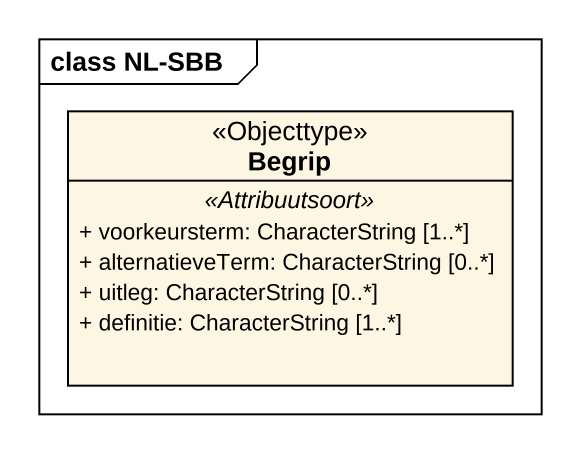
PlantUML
@startuml
mainframe class NL-SBB
hide circle
hide empty members
skinparam classAttributeIconSize 0
class Begrip <<Objecttype>> {
  .. <<Attribuutsoort>> ..
  + voorkeursterm: CharacterString [1..*]
  + alternatieveTerm: CharacterString [0..*]
  + uitleg: CharacterString [0..*]
  + definitie: CharacterString [1..*]
}
@enduml
